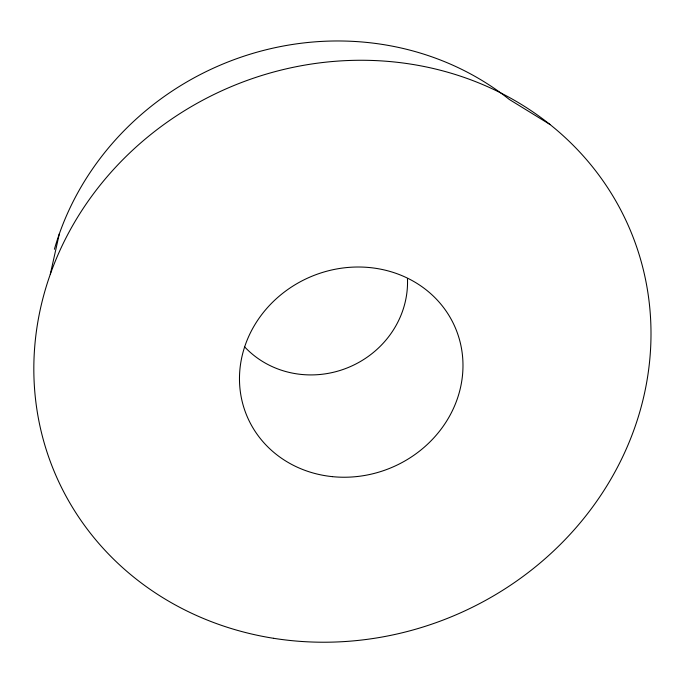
<?xml version="1.0" encoding="UTF-8"?>
<svg xmlns="http://www.w3.org/2000/svg" width="685" height="685" viewBox="0 0 685 685"><rect width="100%" height="100%" fill="white"/><g stroke="black" fill="none" stroke-linecap="round" stroke-linejoin="round"><path stroke-width="1.03" d="M50.288 274.291L59.33 233.842M549.918 124.439L509.297 99.453A282.434 263.674 -22.9 0 0 54.398 249.272M407.464 278.632A93.52 88.211 -22.9 0 1 348.733 367.306A93.52 88.211 -22.9 0 1 244.451 346.67M273.529 638.292A312.283 287.015 -22.9 0 0 637.358 249.023A312.283 287.015 -22.9 0 0 116.356 166.421A312.283 287.015 -22.9 0 0 273.529 638.292M332.499 476.657A113.153 103.623 -22.9 0 0 456.004 329.416A113.153 103.623 -22.9 0 0 265.172 310.288A113.153 103.623 -22.9 0 0 332.499 476.657"/></g></svg>
